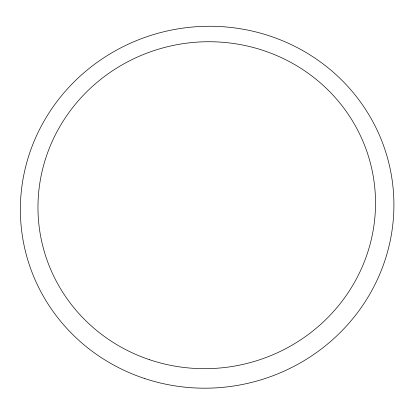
<?xml version="1.0" encoding="UTF-8"?>
<svg xmlns="http://www.w3.org/2000/svg" width="414" height="414" viewBox="0 0 414 414"><rect width="100%" height="100%" fill="white"/><g stroke="black" fill="none" stroke-linecap="round" stroke-linejoin="round"><path stroke-width="0.62" d="M144.802 378.577A186.999 180.721 -11.1 0 0 390.785 171.955A186.999 180.721 -11.1 0 0 85.843 71.156A186.999 180.721 -11.1 0 0 144.802 378.577M149.449 359.683A168.99 163.256 -11.1 0 0 372.885 174.289A168.99 163.256 -11.1 0 0 97.911 81.646A168.99 163.256 -11.1 0 0 149.449 359.683"/></g></svg>
